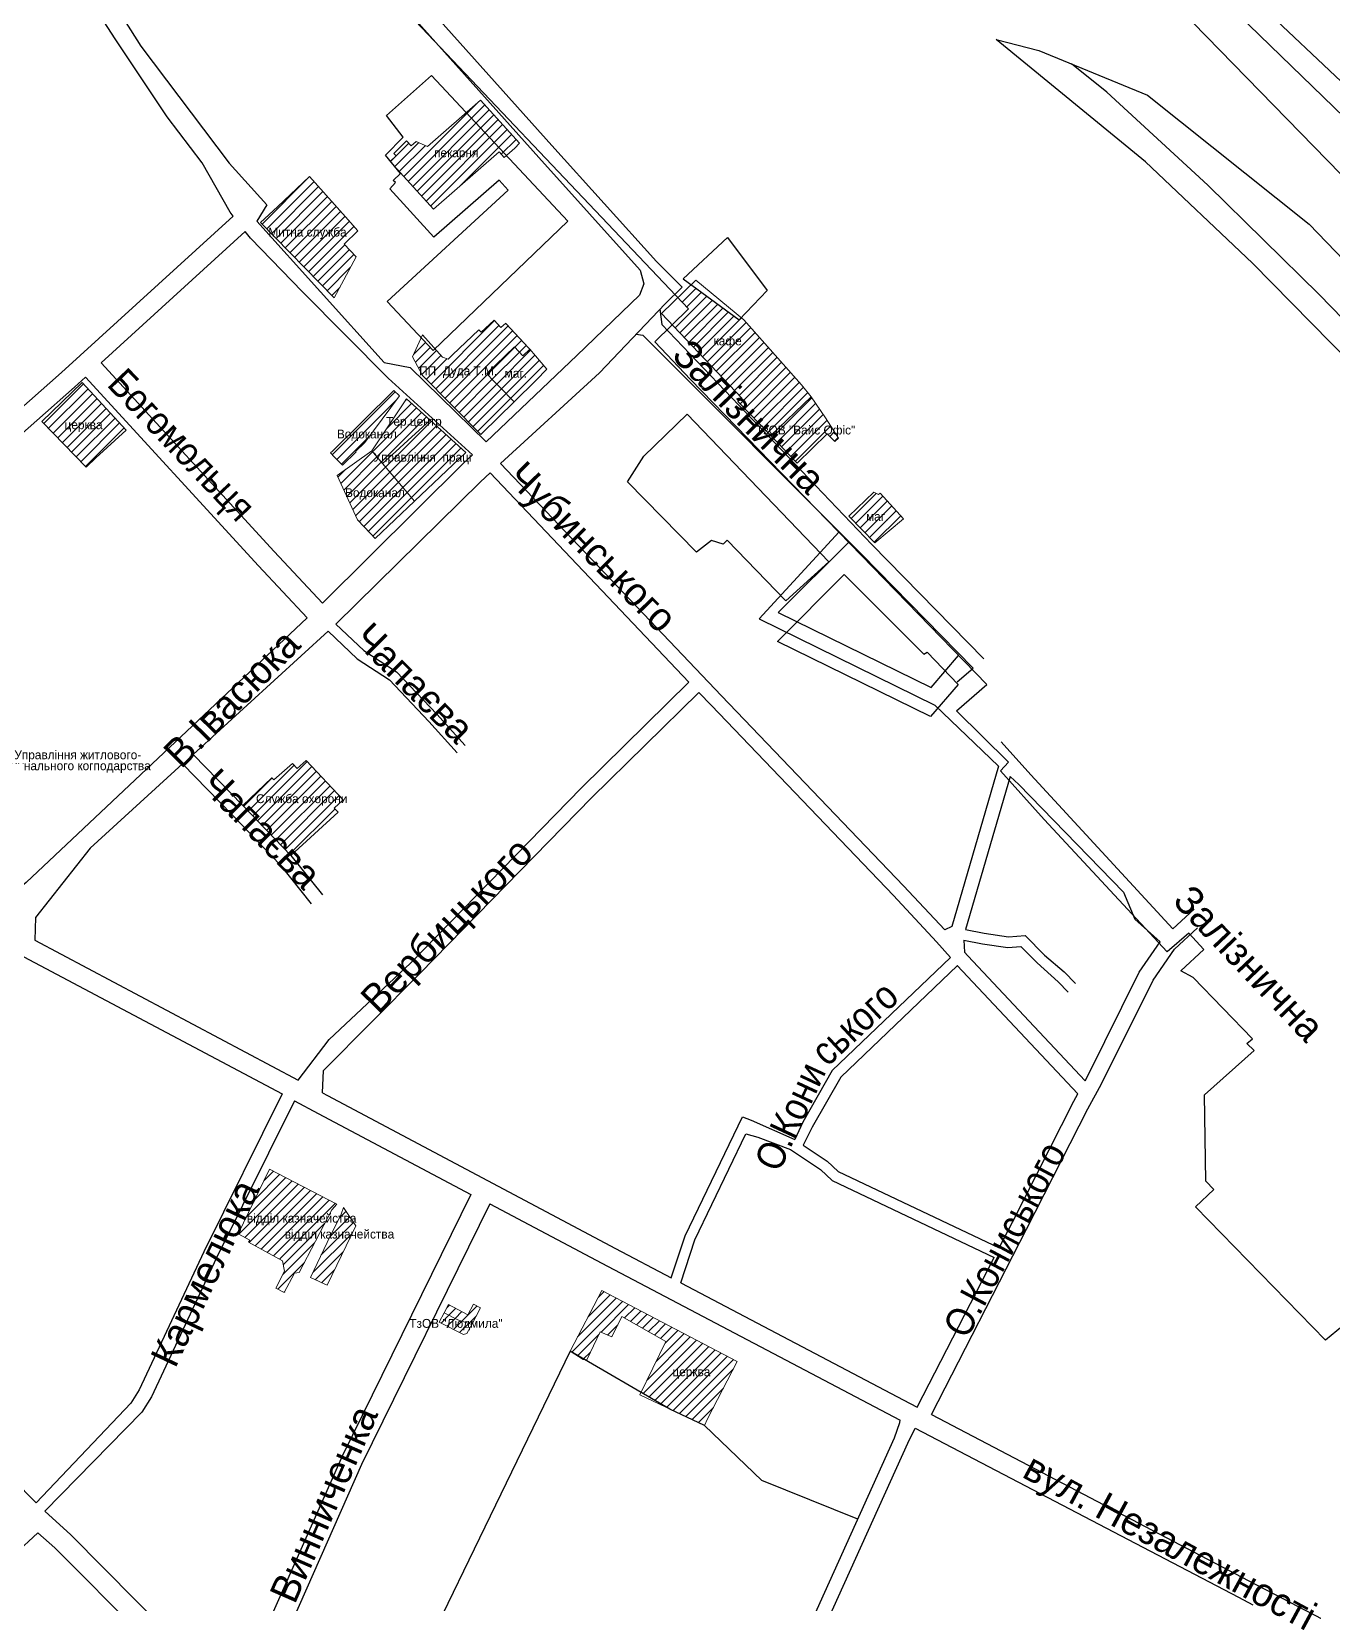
# Model space of a CAD drawing. Header units: millimetres. Extents: x 1379499 to 1411715, y 5652947 to 5671991.
# Drawn here: x 1404131 to 1404865, y 5657732 to 5658619 of the extents above; entities that cross this region are included whole.
import ezdxf
from ezdxf.enums import TextEntityAlignment as Align

# ---------------------------------------------------------------- set-up
doc = ezdxf.new("R2010")
doc.units = ezdxf.units.MM
doc.layers.add('_5Інше', color=252, linetype='Continuous', lineweight=25)
for name, color, linetype in [('вулиці', 7, 'Continuous'), ('ВулНазва', 7, 'Continuous'), ('на область', 5, 'Continuous')]:
    doc.layers.add(name, color=color, linetype=linetype)
picture_1 = doc.add_image_def('image1.bmp', size_in_pixel=(3370, 2384))
pattern_1 = [(45, (19203.3615, -9190.9644), (-2.6516504294, 2.6516504294), [])]

# ---------------------------------------------------------------- blocks, each defined once
blk = doc.blocks.new('ЛвЗд')
at = {"layer": '_5Інше', "color": 204, "linetype": 'Continuous'}
for points in [[(48363.023, 25423.8), (48178.627, 25620.756)], [(48641.138, 25591.431), (49033.371, 25184.782)], [(48537.715, 25574.85), (48561.732, 25568.553)], [(48621.573, 25505.312), (48537.715, 25574.85)], [(48561.732, 25568.553), (48622.86, 25542.968)], [(48193.278, 25533.91), (48218.804, 25556.428)], [(48218.804, 25556.428), (48295.22, 25473.771)], [(48622.86, 25542.968), (48713.65, 25469.573)], [(48202.606, 25521.66), (48193.278, 25533.91)], [(48192.555, 25511.607), (48202.606, 25521.66)], [(48201.063, 25501.166), (48192.555, 25511.607)], [(48681.568, 25447.682), (48621.573, 25505.312)], [(48194.985, 25492.462), (48198.207, 25496.076)], [(48196.807, 25497.277), (48201.063, 25501.166)], [(48198.207, 25496.076), (48196.807, 25497.277)], [(48256.741, 25497.025), (48219.563, 25465.202)], [(48256.741, 25497.025), (48261.625, 25491.464)], [(48193, 25429), (48261.625, 25491.464)], [(48219.563, 25465.202), (48194.985, 25492.462)], [(48295.22, 25473.771), (48218.758, 25401.112)], [(48713.65, 25469.573), (48831.494, 25345.779)], [(48360.224, 25440.856), (48385.258, 25463.966)], [(48385.258, 25463.966), (48407.617, 25433.946)], [(48360.224, 25440.856), (48391.685, 25417.525)], [(49000, 25120), (48681.568, 25447.682)], [(48407.617, 25433.946), (48391.685, 25417.525)], [(48193, 25429), (48218.758, 25401.112)], [(48344.03, 25405.337), (48363.023, 25423.8)], [(48364.073, 25383.913), (48344.03, 25405.337)], [(48530.241, 25210.725), (48364.073, 25383.913)], [(48337.357, 25340.822), (48361.902, 25364.363)], [(48361.902, 25364.363), (48441.487, 25280.526)], [(48328.174, 25326.352), (48337.357, 25340.822)], [(48366.78, 25286.451), (48328.174, 25326.352)], [(48375.272, 25293.003), (48366.78, 25286.451)], [(48381.818, 25290.8), (48375.272, 25293.003)], [(48384.108, 25293.035), (48381.818, 25290.8)], [(48416.972, 25258.594), (48384.108, 25293.035)], [(48412.307, 25235.797), (48450.097, 25273.323)], [(48416.972, 25258.594), (48441.487, 25280.526)], [(48450.097, 25273.323), (48494.811, 25228.029)], [(48498.421, 25192.938), (48412.307, 25235.797)], [(48494.811, 25228.029), (48496.655, 25229.19)], [(48496.655, 25229.19), (48513.968, 25210.957)], [(48513.968, 25210.957), (48498.421, 25192.938)], [(48513.069, 25196.026), (48530.241, 25210.725)], [(48542.267, 25166.905), (48513.069, 25196.026)], [(48537.726, 25162.015), (48542.267, 25166.905)], [(48562.154, 25134.377), (48537.726, 25162.015)], [(48631.071, 25059.357), (48562.154, 25134.377)], [(48643.374, 25069.814), (48631.071, 25059.357)], [(48651.826, 25060.52), (48643.374, 25069.814)], [(48638.829, 25048.593), (48651.826, 25060.52)], [(48645.723, 25044.749), (48638.829, 25048.593)], [(48679, 25010), (48645.723, 25044.749)], [(48675.829, 25007.21), (48679, 25010)], [(48679.872, 25003.333), (48675.829, 25007.21)], [(48651.661, 24978.374), (48679.872, 25003.333)], [(48652.152, 24929.729), (48651.661, 24978.374)], [(48656.638, 24924.906), (48652.152, 24929.729)], [(48646.255, 24915.233), (48656.638, 24924.906)], [(48719.222, 24839.556), (48646.255, 24915.233)], [(48728.81, 24847.387), (48719.222, 24839.556)]]:
    blk.add_lwpolyline(points, dxfattribs=at)

msp = doc.modelspace()

# ---------------------------------------------------------------- hatches: boundary and pattern name
at = {"layer": 'вулиці', "lineweight": -2}
h = msp.add_hatch(dxfattribs=at)
h.set_pattern_fill('ANSI31', color=12, scale=30, style=0)
h.set_pattern_definition(pattern_1)
h.paths.add_polyline_path([(1404391.16, 5658547.82), (1404335.71, 5658547.82), (1404333.45, 5658545.73), (1404337.24, 5658541.13), (1404357.74, 5658518.6)])
h.paths.add_polyline_path([(1404391.16, 5658547.82), (1404394.87, 5658551.06), (1404397.67, 5658547.86), (1404398.88, 5658548.93), (1404376.23, 5658573.15), (1404354.41, 5658554.05), (1404347.9, 5658556.85), (1404345.1, 5658554.35), (1404342.57, 5658557.18), (1404335.29, 5658550.04), (1404336.63, 5658548.66), (1404335.71, 5658547.82)])
h.paths.add_polyline_path([(1404398.88, 5658548.93), (1404403.59, 5658553.08), (1404406.26, 5658555.91), (1404384.24, 5658580.16), (1404376.23, 5658573.15)])
h.paths.add_polyline_path([(1404356.76, 5658545.97), (1404384.38, 5658545.97), (1404384.38, 5658553.44), (1404356.76, 5658553.44)], flags=9)
h = msp.add_hatch(dxfattribs=at)
h.set_pattern_fill('ANSI31', color=5, scale=30, style=0)
h.set_pattern_definition(pattern_1)
h.paths.add_polyline_path([(1404269.67, 5658519.98), (1404260.14, 5658511.04), (1404301.66, 5658468.51), (1404314.03, 5658491.67), (1404307.3, 5658498.81), (1404315.02, 5658506.33), (1404309.64, 5658512.66), (1404290.91, 5658533.54), (1404287.8, 5658537.01)])
h.paths.add_polyline_path([(1404256.19, 5658501.35), (1404317.02, 5658501.35), (1404317.02, 5658508.85), (1404256.19, 5658508.85)], flags=9)
h = msp.add_hatch(dxfattribs=at)
h.set_pattern_fill('ANSI31', color=2, scale=30, style=0)
h.set_pattern_definition(pattern_1)
h.paths.add_polyline_path([(1404531.69, 5658412), (1404529.56, 5658409.99), (1404548.15, 5658390.85), (1404570.83, 5658412.79), (1404565.54, 5658419.5), (1404533, 5658456.14), (1404531.44, 5658457.43), (1404530.3, 5658456.24), (1404503.31, 5658476.02), (1404495.62, 5658468.67), (1404501.6, 5658462.35), (1404492.46, 5658453.35)])
h.paths.add_polyline_path([(1404513.79, 5658441.17), (1404533.79, 5658441.17), (1404533.79, 5658446.17), (1404513.79, 5658446.17)], flags=24)
h.paths.add_polyline_path([(1404529.42, 5658389.66), (1404606.09, 5658389.66), (1404606.09, 5658397.16), (1404529.42, 5658397.16)], flags=9)
h.paths.add_polyline_path([(1404472.44, 5658449.42), (1404583.01, 5658337.49), (1404600.09, 5658354.35), (1404489.52, 5658466.28)], flags=9)
h = msp.add_hatch(dxfattribs=at)
h.set_pattern_fill('ANSI31', color=2, scale=30, style=0)
h.set_pattern_definition(pattern_1)
h.paths.add_polyline_path([(1404548.15, 5658390.85), (1404563.01, 5658375.26), (1404579.99, 5658391.85), (1404584.32, 5658387.41), (1404586.39, 5658389.43), (1404578.96, 5658400.91), (1404570.83, 5658412.79)], flags=16)
h.paths.add_polyline_path([(1404529.42, 5658389.66), (1404606.09, 5658389.66), (1404606.09, 5658397.16), (1404529.42, 5658397.16)], flags=9)
h.paths.add_polyline_path([(1404472.44, 5658449.42), (1404583.01, 5658337.49), (1404600.09, 5658354.35), (1404489.52, 5658466.28)], flags=9)
h = msp.add_hatch(dxfattribs=at)
h.set_pattern_fill('ANSI31', color=2, scale=30, style=0)
h.set_pattern_definition(pattern_1)
h.paths.add_polyline_path([(1404403.52, 5658440.87), (1404408.12, 5658435.89), (1404412.08, 5658439.54), (1404411.4, 5658440.27), (1404398.84, 5658453.87), (1404398.51, 5658454.24), (1404395.82, 5658451.76), (1404391.95, 5658455.94), (1404384.61, 5658449.15), (1404383.26, 5658450.61), (1404368.44, 5658436.41), (1404365.99, 5658434.04), (1404362.78, 5658435.15), (1404358.56, 5658439.85), (1404357.48, 5658438.81), (1404350.75, 5658446.01), (1404345.94, 5658435.3), (1404351.54, 5658424.8), (1404384.41, 5658391.52), (1404385.14, 5658392.21), (1404403.21, 5658409.81), (1404395.21, 5658418.11), (1404390.56, 5658422.94), (1404387.79, 5658425.83)])
h.paths.add_polyline_path([(1404341.06, 5658422.23), (1404402.31, 5658422.23), (1404402.31, 5658430.98), (1404341.06, 5658430.98)], flags=9)
h = msp.add_hatch(dxfattribs=at)
h.set_pattern_fill('ANSI31', color=2, scale=30, style=0)
h.set_pattern_definition(pattern_1)
h.paths.add_polyline_path([(1404415.74, 5658422.15), (1404421.67, 5658428.38), (1404412.08, 5658439.54), (1404408.12, 5658435.89), (1404403.52, 5658440.87), (1404387.79, 5658425.83), (1404390.56, 5658422.94), (1404395.21, 5658418.11), (1404403.21, 5658409.81)])
h.paths.add_polyline_path([(1404396.3, 5658423.48), (1404412.14, 5658423.48), (1404412.14, 5658428.48), (1404396.3, 5658428.48)], flags=24)
h.paths.add_polyline_path([(1404341.06, 5658422.23), (1404402.31, 5658422.23), (1404402.31, 5658430.98), (1404341.06, 5658430.98)], flags=9)
h = msp.add_hatch(dxfattribs=at)
h.set_pattern_fill('ANSI31', color=5, scale=30, style=0)
h.set_pattern_definition(pattern_1)
h.paths.add_polyline_path([(1404159.42, 5658420.79), (1404136.76, 5658398.74), (1404161.62, 5658373.07), (1404167.14, 5658378.2), (1404184.34, 5658393.89)])
h.paths.add_polyline_path([(1404144.99, 5658393.06), (1404175.41, 5658393.06), (1404175.41, 5658399.31), (1404144.99, 5658399.31)], flags=24)
h = msp.add_hatch(dxfattribs=at)
h.set_pattern_fill('ANSI31', color=164, scale=30, style=0)
h.set_pattern_definition(pattern_1)
h.paths.add_polyline_path([(1404338.63, 5658413.32), (1404335.32, 5658416.31), (1404300.65, 5658382.01), (1404299.62, 5658381), (1404301.7, 5658378.86), (1404306.29, 5658374.12), (1404314.01, 5658381.59), (1404313.74, 5658381.89), (1404318.93, 5658386.94)])
h.paths.add_polyline_path([(1404296.97, 5658386.64), (1404343.22, 5658386.64), (1404343.22, 5658395.39), (1404296.97, 5658395.39)], flags=9)
h = msp.add_hatch(dxfattribs=at)
h.set_pattern_fill('ANSI31', color=5, scale=30, style=0)
h.set_pattern_definition(pattern_1)
h.paths.add_polyline_path([(1404322.88, 5658382.24), (1404329.01, 5658375.04), (1404336.47, 5658381.85), (1404343.33, 5658388.13), (1404355.81, 5658399.55), (1404342.47, 5658411.52)])
h.paths.add_polyline_path([(1404325.24, 5658393.77), (1404368.16, 5658393.77), (1404368.16, 5658402.52), (1404325.24, 5658402.52)], flags=9)
h.paths.add_polyline_path([(1404296.97, 5658386.64), (1404343.22, 5658386.64), (1404343.22, 5658395.39), (1404296.97, 5658395.39)], flags=9)
h = msp.add_hatch(dxfattribs=at)
h.set_pattern_fill('ANSI31', color=5, scale=30, style=0)
h.set_pattern_definition(pattern_1)
h.paths.add_polyline_path([(1404376.06, 5658381.37), (1404355.81, 5658399.55), (1404343.33, 5658388.13), (1404336.47, 5658381.85), (1404329.01, 5658375.04), (1404347.04, 5658353.88)])
h.paths.add_polyline_path([(1404309.26, 5658373.64), (1404393.84, 5658373.64), (1404393.84, 5658382.39), (1404309.26, 5658382.39)], flags=9)
h.paths.add_polyline_path([(1404325.24, 5658393.77), (1404368.16, 5658393.77), (1404368.16, 5658402.52), (1404325.24, 5658402.52)], flags=9)
h = msp.add_hatch(dxfattribs=at)
h.set_pattern_fill('ANSI31', color=164, scale=30, style=0)
h.set_pattern_definition(pattern_1)
h.paths.add_polyline_path([(1404322.88, 5658382.24), (1404303.39, 5658368.34), (1404314.84, 5658343.18), (1404322.25, 5658335.47), (1404324.91, 5658332.7), (1404347.04, 5658353.88)])
h.paths.add_polyline_path([(1404301.56, 5658353.49), (1404347.81, 5658353.49), (1404347.81, 5658362.24), (1404301.56, 5658362.24)], flags=9)
h = msp.add_hatch(dxfattribs=at)
h.set_pattern_fill('ANSI31', color=2, scale=30, style=0)
h.set_pattern_definition(pattern_1)
h.paths.add_polyline_path([(1404622.99, 5658343.88), (1404609.83, 5658358.28), (1404608.96, 5658357.48), (1404606.36, 5658358.81), (1404592.21, 5658345.34), (1404606.84, 5658330.26)])
h.paths.add_polyline_path([(1404600.28, 5658342.64), (1404616.11, 5658342.64), (1404616.11, 5658347.64), (1404600.28, 5658347.64)], flags=24)
h = msp.add_hatch(dxfattribs=at)
h.set_pattern_fill('ANSI31', color=5, scale=30, style=0)
h.set_pattern_definition(pattern_1)
h.paths.add_polyline_path([(1404280.71, 5658202.85), (1404278.1, 5658205.78), (1404267.65, 5658196.46), (1404266.53, 5658197.64), (1404250.12, 5658182.08), (1404277.26, 5658153.73), (1404304.02, 5658178.2), (1404301.74, 5658180.49), (1404306.79, 5658185.27), (1404285.93, 5658207.49)], flags=17)
h.paths.add_polyline_path([(1404247.94, 5658181.53), (1404318.77, 5658181.53), (1404318.77, 5658189.03), (1404247.94, 5658189.03)], flags=9)
h.paths.add_polyline_path([(1404212.57, 5658200.06), (1404291.63, 5658120.72), (1404308.63, 5658137.66), (1404229.58, 5658217)], flags=9)
h = msp.add_hatch(dxfattribs=at)
h.set_pattern_fill('ANSI31', color=5, scale=30, style=0)
h.set_pattern_definition(pattern_1)
h.paths.add_polyline_path([(1404265.12, 5657976.78), (1404247.54, 5657940.29), (1404254.15, 5657936.74), (1404253.38, 5657935.47), (1404272.53, 5657925.09), (1404273.63, 5657919.11), (1404268.81, 5657909.58), (1404273.5, 5657907.22), (1404279.22, 5657918.1), (1404281.92, 5657918.53), (1404300.38, 5657953.86), (1404303.21, 5657957.1)])
h.paths.add_polyline_path([(1404236.47, 5657944.19), (1404330.22, 5657944.19), (1404330.22, 5657952.94), (1404236.47, 5657952.94)], flags=9)
h.paths.add_polyline_path([(1404210.46, 5657845.73), (1404273.03, 5657978.38), (1404251.32, 5657988.62), (1404188.76, 5657855.97)], flags=9)
h = msp.add_hatch(dxfattribs=at)
h.set_pattern_fill('ANSI31', color=5, scale=30, style=0)
h.set_pattern_definition(pattern_1)
h.paths.add_polyline_path([(1404313.89, 5657944.82), (1404307, 5657955.14), (1404305.66, 5657951.4), (1404297.7, 5657935.42), (1404288.37, 5657915.56), (1404297.65, 5657911.29)])
h.paths.add_polyline_path([(1404257.79, 5657935.21), (1404351.54, 5657935.21), (1404351.54, 5657943.96), (1404257.79, 5657943.96)], flags=9)
h.paths.add_polyline_path([(1404236.47, 5657944.19), (1404330.22, 5657944.19), (1404330.22, 5657952.94), (1404236.47, 5657952.94)], flags=9)
h = msp.add_hatch(dxfattribs=at)
h.set_pattern_fill('ANSI31', color=5, scale=30, style=0)
h.set_pattern_definition(pattern_1)
h.paths.add_polyline_path([(1404488.97, 5657879.42), (1404474.93, 5657850.81), (1404491.14, 5657841.39), (1404510.69, 5657832.13), (1404512.47, 5657835.77), (1404529.24, 5657868.27), (1404452.72, 5657908.24), (1404434.88, 5657874.06), (1404443.13, 5657869.28), (1404444.29, 5657869.14), (1404451.86, 5657885.01), (1404458.36, 5657882.1), (1404464.14, 5657893.61)])
h.paths.add_polyline_path([(1404488.11, 5657858.53), (1404518.52, 5657858.53), (1404518.52, 5657864.78), (1404488.11, 5657864.78)], flags=24)
h = msp.add_hatch(dxfattribs=at)
h.set_pattern_fill('ANSI31', color=2, scale=30, style=0)
h.set_pattern_definition(pattern_1)
h.paths.add_polyline_path([(1404377.2, 5657894.6), (1404366.24, 5657900.35), (1404363.78, 5657895.71), (1404371.4, 5657891.71), (1404379.31, 5657889.02), (1404384.25, 5657898.41), (1404380.31, 5657900.52)])
h.paths.add_polyline_path([(1404336.05, 5657884.66), (1404404.8, 5657884.66), (1404404.8, 5657893.41), (1404336.05, 5657893.41)], flags=9)
h = msp.add_hatch(dxfattribs=at)
h.set_pattern_fill('ANSI31', color=2, scale=30, style=0)
h.set_pattern_definition(pattern_1)
h.paths.add_polyline_path([(1404363.78, 5657895.71), (1404360.98, 5657890.43), (1404374.71, 5657883.37), (1404376.62, 5657883.92), (1404379.31, 5657889.02), (1404371.4, 5657891.71)])
h.paths.add_polyline_path([(1404336.05, 5657884.66), (1404404.8, 5657884.66), (1404404.8, 5657893.41), (1404336.05, 5657893.41)], flags=9)

# ---------------------------------------------------------------- linework, layer by layer
at = {"layer": 'вулиці', "color": 7}
for points in [[(1405168.49, 5658271.96), (1404919.95, 5658523.91), (1404734.11, 5658704.18), (1404561.32, 5658855.25), (1404488.36, 5658910.07), (1404449.07, 5658937.08), (1404408.33, 5658959.94), (1404368.14, 5658978.72), (1404354.91, 5658982.51), (1404342.01, 5658985.24), (1404331.3, 5658978.21), (1404327.88, 5658972.02)], [(1404566.28, 5658870.07), (1404564.81, 5658875.72), (1404566.39, 5658881.74), (1404567.75, 5658883.31), (1404737.78, 5658970.5), (1404741.4, 5658968.28), (1404842.5, 5658784.48), (1404902.97, 5658705.12), (1404939.05, 5658660.04), (1404977.51, 5658621.76), (1405001.27, 5658600.58), (1405040.79, 5658570.1), (1405040.72, 5658567.87), (1404943.11, 5658521.91), (1404817.1, 5658640.91), (1404902.38, 5658705.9)], [(1404253.24, 5658739.78), (1404270.6, 5658720.97), (1404304.87, 5658688.25), (1404424.58, 5658554.5), (1404483.55, 5658489.08), (1404498.02, 5658474.57), (1404488.57, 5658465.27), (1404451.49, 5658426.28), (1404395.55, 5658375.16)], [(1404256.93, 5658715.85), (1404265.03, 5658712.46), (1404297.68, 5658681.29), (1404417.14, 5658547.82), (1404474.46, 5658484.24), (1404476.42, 5658476.4), (1404474.1, 5658470.16), (1404438.66, 5658435.94), (1404387.51, 5658387.37)], [(1404244.62, 5658514.7), (1404242.93, 5658516.84), (1404227.16, 5658544.73), (1404207.33, 5658570.79), (1404178.08, 5658614.83), (1404156.06, 5658649.1)], [(1404164.29, 5658655.42), (1404192.59, 5658610.63), (1404242.47, 5658544.58), (1404263.73, 5658521.16), (1404258.09, 5658511.94), (1404329.81, 5658432.17), (1404344.57, 5658429.18), (1404387.51, 5658387.37)], [(1405233.85, 5658078.06), (1405094.24, 5658227.75), (1404988.04, 5658337.31), (1404925.52, 5658400.57), (1404857.64, 5658470.42), (1404794.88, 5658532.26), (1404737.84, 5658584.58), (1404717.85, 5658600.7)], [(1403925.12, 5658214.15), (1404005.73, 5658289.63), (1404104.95, 5658388.59), (1404147.83, 5658426.42), (1404244.62, 5658514.7)], [(1404170.1, 5658431.84), (1404251.44, 5658506.04)], [(1404379.74, 5658380), (1404332.24, 5658423.32), (1404283.77, 5658471.9), (1404254.41, 5658502.28), (1404251.44, 5658506.04)], [(1404485.48, 5658462.24), (1404486.69, 5658453.55), (1404605.23, 5658329.28), (1404668.4, 5658264.86)], [(1404472.15, 5658448.01), (1404475.95, 5658447.42), (1404599.48, 5658323.71), (1404662.34, 5658259.61)], [(1404170.1, 5658431.84), (1404267.81, 5658325.4), (1404295.09, 5658296.25)], [(1403935.47, 5658208.77), (1404013.37, 5658281.72), (1404112.48, 5658380.56), (1404155.17, 5658418.23), (1404161.23, 5658423.76)], [(1404161.23, 5658423.76), (1404259.01, 5658317.24), (1404286.37, 5658288.01)], [(1404379.74, 5658380), (1404374.86, 5658375.36), (1404295.09, 5658296.25)], [(1404395.55, 5658375.16), (1404520.36, 5658243.91), (1404623.12, 5658136.7), (1404646.3, 5658111.85)], [(1404389.65, 5658369.76), (1404384.23, 5658364.81), (1404302.67, 5658284.44)], [(1404389.65, 5658369.76), (1404501.96, 5658251.65)], [(1404586.69, 5658336.53), (1404541.57, 5658287.39), (1404640.79, 5658238.74)], [(1404592.34, 5658330.87), (1404552.37, 5658291.01), (1404638.73, 5658248.66), (1404654.17, 5658266.77)], [(1404286.37, 5658288.01), (1404127.82, 5658138.55), (1404113.27, 5658126.28), (1404103.2, 5658121.47)], [(1404302.67, 5658284.44), (1404318.48, 5658269.47), (1404336.79, 5658257.54), (1404359.59, 5658233.57), (1404375.54, 5658215.81)], [(1404298.28, 5658280.34), (1404222.06, 5658210.89)], [(1404298.28, 5658280.34), (1404314.74, 5658264.74), (1404332.92, 5658252.9), (1404355.18, 5658229.5), (1404371.07, 5658211.8)], [(1404281.43, 5658027.08), (1404298.82, 5658049.89), (1404344.69, 5658093.05), (1404441.31, 5658192.07), (1404501.96, 5658251.65)], [(1404295.09, 5658019.83), (1404295.63, 5658032.51), (1404350.3, 5658087.34), (1404446.98, 5658186.42), (1404507.48, 5658245.85)], [(1404507.48, 5658245.85), (1404514.57, 5658238.39), (1404617.31, 5658131.2), (1404641.64, 5658105.12), (1404649.54, 5658096.16)], [(1404640.79, 5658238.74), (1404676.67, 5658204.28)], [(1404678.22, 5658217.96), (1404694.93, 5658199.28), (1404775.13, 5658112.44), (1404775.13, 5658112.44), (1404775.13, 5658112.44)], [(1404216.14, 5658205.5), (1404163.89, 5658157.88), (1404133.16, 5658118.75), (1404132.77, 5658106.02)], [(1404216.14, 5658205.5), (1404244.37, 5658176.52), (1404271.23, 5658148.45), (1404288.78, 5658126.56)], [(1404222.06, 5658210.89), (1404250.12, 5658182.08), (1404277.26, 5658153.73), (1404295.02, 5658131.56)], [(1404676.67, 5658204.28), (1404650.25, 5658113.75), (1404646.3, 5658111.85)], [(1404683.26, 5658198.32), (1404658.07, 5658112)], [(1404683.26, 5658198.32), (1404688.11, 5658193.92), (1404747.13, 5658133.18), (1404753.54, 5658117.83), (1404767.86, 5658105.01)], [(1404775.13, 5658112.44), (1404787.05, 5658123.51)], [(1404094.55, 5658113.36), (1404123.37, 5658098.35), (1404272.3, 5658019.27)], [(1404638.77, 5657838.27), (1404692.49, 5657942.83), (1404727.16, 5658010.89), (1404734.79, 5658024.91), (1404763.9, 5658083.38), (1404776.03, 5658100.99), (1404788.96, 5658113)], [(1404658.07, 5658112), (1404668.66, 5658109.93), (1404682.22, 5658107.85), (1404691.62, 5658108.59), (1404702.63, 5658097.59), (1404713.65, 5658088.2), (1404720.14, 5658081.53)], [(1404132.77, 5658106.02), (1404281.43, 5658027.08)], [(1404657.07, 5658106.08), (1404667.63, 5658104.02), (1404682, 5658101.81), (1404689.34, 5658102.39), (1404698.56, 5658093.18), (1404710.33, 5658082.46), (1404715.96, 5658076.59)], [(1404657.07, 5658106.08), (1404657.56, 5658099.16)], [(1404657.56, 5658099.16), (1404659.34, 5658097.13), (1404725.53, 5658026.71)], [(1404725.53, 5658026.71), (1404726.81, 5658029.07), (1404756.12, 5658087.96), (1404767.86, 5658105.01)], [(1404649.54, 5658096.16), (1404582.83, 5658032.43), (1404566.14, 5658003.3), (1404561.7, 5657993.46)], [(1404653.51, 5658091.65), (1404587.61, 5658028.69), (1404571.44, 5658000.49), (1404566.44, 5657990.28), (1404579.89, 5657981.37), (1404586.24, 5657975.4), (1404676.96, 5657932.29)], [(1404653.42, 5658091.75), (1404721.5, 5658019.32)], [(1404272.3, 5658019.27), (1404228.15, 5657930.14), (1404191.61, 5657852.16), (1404186.82, 5657844.62), (1404133.55, 5657788.46)], [(1404295.09, 5658019.83), (1404297.94, 5658018.31), (1404460.44, 5657932.04), (1404491.94, 5657915.47)], [(1404676.96, 5657932.29), (1404684.48, 5657946.92), (1404719.2, 5658015.08), (1404721.5, 5658019.32)], [(1404279.26, 5658015.32), (1404235.35, 5657926.67), (1404198.64, 5657848.3), (1404193.15, 5657839.68), (1404138.29, 5657783.81)], [(1404279.26, 5658015.32), (1404292.62, 5658008.22), (1404378.78, 5657962.48)], [(1404491.94, 5657915.47), (1404499.74, 5657939.15), (1404532.14, 5658006.37), (1404536.98, 5658004.33), (1404561.7, 5657993.46)], [(1404497.33, 5657912.64), (1404505.32, 5657936.91), (1404533.99, 5657996.77), (1404540.84, 5657994.87), (1404559.19, 5657987.88)], [(1404559.19, 5657987.88), (1404576.16, 5657976.65), (1404582.81, 5657970.39), (1404674.22, 5657926.95)], [(1404378.78, 5657962.48), (1404306.31, 5657815.15), (1404245.26, 5657677.28)], [(1404389.59, 5657957.25), (1404317.18, 5657810.07), (1404254.59, 5657668.72)], [(1404389.59, 5657957.25), (1404455.88, 5657922.06), (1404621.08, 5657835.16)], [(1404630.8, 5657842.44), (1404674.22, 5657926.95)], [(1404000.63, 5657915.07), (1404027.17, 5657896.09), (1404133.55, 5657788.46)], [(1404497.33, 5657912.64), (1404626.89, 5657844.49), (1404630.8, 5657842.44)], [(1404434.88, 5657874.06), (1404308.62, 5657613.71)], [(1404597.19, 5657779.13), (1404543.02, 5657801.05), (1404510.69, 5657832.13), (1404491.14, 5657841.39), (1404434.88, 5657874.06)], [(1404450.71, 5657469.91), (1404456.81, 5657470.6), (1404559.45, 5657695.52), (1404617.95, 5657825.13), (1404620.96, 5657833.83), (1404621.08, 5657835.16)], [(1404638.77, 5657838.27), (1404817.94, 5657744.43), (1404887.01, 5657708.45)], [(1404564.59, 5657687.51), (1404566.73, 5657692.22), (1404625.39, 5657822.17), (1404629.7, 5657830.66)], [(1404629.7, 5657830.66), (1404812.18, 5657735.09), (1404820.24, 5657730.89)], [(1404138.29, 5657783.81), (1404153.04, 5657770.42), (1404245.26, 5657677.28)], [(1403979.39, 5657624.25), (1403981.08, 5657625.82), (1404030.36, 5657673.45), (1404055.93, 5657697.52), (1404095.36, 5657735.33), (1404134.35, 5657771.46)], [(1404134.35, 5657771.46), (1404143.99, 5657763.01), (1404241.52, 5657665.1)]]:
    msp.add_lwpolyline(points, dxfattribs=at)
at = {"layer": 'вулиці', "color": 1}
msp.add_lwpolyline([(1404653.36, 5658251.83), (1404662.34, 5658259.61)], dxfattribs=at)
at = {"layer": 'ВулНазва', "color": 7, "lineweight": 9}
for points in [[(1404384.24, 5658580.16), (1404406.26, 5658555.91), (1404403.59, 5658553.08), (1404397.67, 5658547.86), (1404394.87, 5658551.06), (1404357.74, 5658518.6), (1404333.23, 5658545.53), (1404336.63, 5658548.66), (1404335.29, 5658550.04), (1404342.57, 5658557.18), (1404345.1, 5658554.35), (1404347.9, 5658556.85), (1404354.41, 5658554.05), (1404384.24, 5658580.16)], [(1404260.14, 5658511.04), (1404269.67, 5658519.98), (1404287.8, 5658537.01), (1404290.91, 5658533.54), (1404309.64, 5658512.66), (1404315.02, 5658506.33), (1404307.3, 5658498.81), (1404314.03, 5658491.67), (1404301.66, 5658468.51), (1404260.14, 5658511.04)], [(1404548.15, 5658390.85), (1404529.56, 5658409.99), (1404531.69, 5658412), (1404486.35, 5658459.79), (1404505.91, 5658478.51), (1404533, 5658456.14), (1404565.54, 5658419.5), (1404570.83, 5658412.79), (1404548.15, 5658390.85)], [(1404351.54, 5658424.8), (1404345.94, 5658435.3), (1404351.51, 5658447.71), (1404362.78, 5658435.15), (1404365.99, 5658434.04), (1404368.44, 5658436.41), (1404383.26, 5658450.61), (1404384.61, 5658449.15), (1404391.95, 5658455.94), (1404395.82, 5658451.76), (1404398.51, 5658454.24), (1404398.84, 5658453.87), (1404411.4, 5658440.27), (1404412.08, 5658439.54), (1404408.12, 5658435.89), (1404403.52, 5658440.87), (1404387.79, 5658425.83), (1404390.56, 5658422.94), (1404395.21, 5658418.11), (1404403.21, 5658409.81), (1404385.14, 5658392.21), (1404384.41, 5658391.52), (1404351.54, 5658424.8)], [(1404403.52, 5658440.87), (1404408.12, 5658435.89), (1404412.08, 5658439.54), (1404421.67, 5658428.38), (1404415.74, 5658422.15), (1404403.21, 5658409.81), (1404395.21, 5658418.11), (1404390.56, 5658422.94), (1404387.79, 5658425.83), (1404403.52, 5658440.87)], [(1404136.76, 5658398.74), (1404159.42, 5658420.79), (1404184.34, 5658393.89), (1404167.14, 5658378.2), (1404161.62, 5658373.07), (1404136.76, 5658398.74)], [(1404335.32, 5658416.31), (1404338.63, 5658413.32), (1404318.93, 5658386.94), (1404313.74, 5658381.89), (1404314.01, 5658381.59), (1404306.29, 5658374.12), (1404301.7, 5658378.86), (1404299.62, 5658381), (1404300.65, 5658382.01), (1404335.32, 5658416.31)], [(1404329.01, 5658375.04), (1404322.88, 5658382.24), (1404342.47, 5658411.52), (1404355.81, 5658399.55), (1404343.33, 5658388.13), (1404336.47, 5658381.85), (1404329.01, 5658375.04)], [(1404548.15, 5658390.85), (1404570.83, 5658412.79), (1404578.96, 5658400.91), (1404586.39, 5658389.43), (1404584.32, 5658387.41), (1404579.99, 5658391.85), (1404563.01, 5658375.26), (1404548.15, 5658390.85)], [(1404347.04, 5658353.88), (1404329.01, 5658375.04), (1404336.47, 5658381.85), (1404343.33, 5658388.13), (1404355.81, 5658399.55), (1404376.06, 5658381.37), (1404347.04, 5658353.88)], [(1404324.91, 5658332.7), (1404322.25, 5658335.47), (1404314.84, 5658343.18), (1404303.39, 5658368.34), (1404322.88, 5658382.24), (1404347.04, 5658353.88), (1404324.91, 5658332.7)], [(1404606.36, 5658358.81), (1404608.96, 5658357.48), (1404609.83, 5658358.28), (1404622.99, 5658343.88), (1404606.84, 5658330.26), (1404592.21, 5658345.34), (1404606.36, 5658358.81)], [(1404250.12, 5658182.08), (1404266.53, 5658197.64), (1404267.65, 5658196.46), (1404278.1, 5658205.78), (1404280.71, 5658202.85), (1404285.93, 5658207.49), (1404306.79, 5658185.27), (1404301.74, 5658180.49), (1404304.02, 5658178.2), (1404277.26, 5658153.73), (1404250.12, 5658182.08)], [(1404265.12, 5657976.78), (1404303.21, 5657957.1), (1404300.38, 5657953.86), (1404281.92, 5657918.53), (1404279.22, 5657918.1), (1404273.5, 5657907.22), (1404268.81, 5657909.58), (1404273.63, 5657919.11), (1404272.53, 5657925.09), (1404253.38, 5657935.47), (1404254.15, 5657936.74), (1404247.54, 5657940.29), (1404265.12, 5657976.78)], [(1404307, 5657955.14), (1404313.89, 5657944.82), (1404297.65, 5657911.29), (1404288.37, 5657915.56), (1404297.7, 5657935.42), (1404305.66, 5657951.4), (1404307, 5657955.14)], [(1404452.72, 5657908.24), (1404529.24, 5657868.27), (1404512.47, 5657835.77), (1404510.69, 5657832.13), (1404474.23, 5657849.4), (1404488.97, 5657879.42), (1404464.14, 5657893.61), (1404458.36, 5657882.1), (1404451.86, 5657885.01), (1404444.29, 5657869.14), (1404442.2, 5657869.38), (1404434.88, 5657874.06), (1404452.72, 5657908.24)], [(1404366.24, 5657900.35), (1404377.2, 5657894.6), (1404380.31, 5657900.52), (1404384.25, 5657898.41), (1404379.31, 5657889.02), (1404376.62, 5657883.92), (1404374.71, 5657883.37), (1404360.98, 5657890.43), (1404363.78, 5657895.71), (1404366.24, 5657900.35)], [(1404363.78, 5657895.71), (1404371.4, 5657891.71), (1404379.31, 5657889.02), (1404376.62, 5657883.92), (1404374.71, 5657883.37), (1404360.98, 5657890.43), (1404363.78, 5657895.71)]]:
    msp.add_lwpolyline(points, close=True, dxfattribs=at)

# ---------------------------------------------------------------- block references
at = {"layer": 'ВулНазва', "color": 7, "lineweight": 9, "rotation": 0.3369352804739994}
msp.add_blockref('ЛвЗд', (1356288.93, 5632754.59), dxfattribs=at)

# ---------------------------------------------------------------- texts
at = {"layer": 'ВулНазва', "color": 7, "lineweight": 9}
for s, p in [('пекарня', (1404370.57, 5658549.71)), ('Митна служба', (1404286.61, 5658505.1)), ('кафе', (1404523.79, 5658443.67)), ('ПП  Дуда Т.М.', (1404371.68, 5658426.61)), ('маг.', (1404404.22, 5658425.98)), ('Тер.центр', (1404346.7, 5658398.14)), ('церква', (1404160.2, 5658396.19)), ('Водоканал', (1404320.1, 5658391.01)), ('ТзОВ "Вайс Офіс"', (1404567.76, 5658393.41)), ('Управління  праці', (1404351.55, 5658378.02)), ('Водоканал', (1404324.69, 5658357.87)), ('маг.', (1404608.19, 5658345.14)), ('Управління житлового-', (1404156.96, 5658210.02)), ('комунального когподарства', (1404155.07, 5658203.71)), ('Служба охорони', (1404283.35, 5658185.28)), ('відділ казначейства', (1404283.34, 5657948.56)), ('відділ казначейства', (1404304.66, 5657939.59)), ('ТзОВ "Людмила"', (1404370.42, 5657889.03)), ('церква', (1404503.32, 5657861.65))]:
    msp.add_text(s, height=5, dxfattribs=at).set_placement(p, align=Align.MIDDLE)
at = {"layer": 'ВулНазва', "color": 1, "lineweight": 9}
for s, rotation, p in [('Залізнична', 314.64901, (1404536.26, 5658401.89)), ('Чубинського', 314.64901, (1404446.09, 5658326.68)), ('Чапаєва', 314.89582, (1404346.88, 5658251.26)), ('В.Івасюка', 45.53969, (1404243.88, 5658242.54)), ('Чапаєва', 314.89582, (1404260.6, 5658168.86)), ('Вербицького', 45.70467, (1404366.49, 5658113.29)), ('Залізнична', 313.51141, (1404818.4, 5658093.24)), ('Кармелюка', 64.74811, (1404230.89, 5657917.18)), ('Винниченка', 66.32715, (1404295.85, 5657787.82)), ('вул. Незалежності', 331.51152, (1404772.62, 5657764.9))]:
    msp.add_text(s, height=16, rotation=rotation, dxfattribs=at).set_placement(p, align=Align.MIDDLE)
at = {"layer": 'ВулНазва', "color": 1, "lineweight": 9, "width": 0.9}
for s, rotation, p in [('Богомольця', 313.58018, (1404214.11, 5658384.06)), ('ського', 42.81973, (1404595.42, 5658059.13)), ('О.Кони', 65.0236, (1404558.97, 5658006.57)), ('О.Кониського', 61.97682, (1404680, 5657937.19))]:
    msp.add_text(s, height=16, rotation=rotation, dxfattribs=at).set_placement(p, align=Align.MIDDLE)

# ---------------------------------------------------------------- pictures from other files: only their frames are drawn
at = {"layer": 'на область', "color": 7, "lineweight": -2}
image = msp.add_image(picture_1, insert=(1395288.55, 5652947.02), size_in_units=(16426, 11620.05), dxfattribs=at)
image.dxf.flags = 7

doc.saveas('drawing.dxf')
